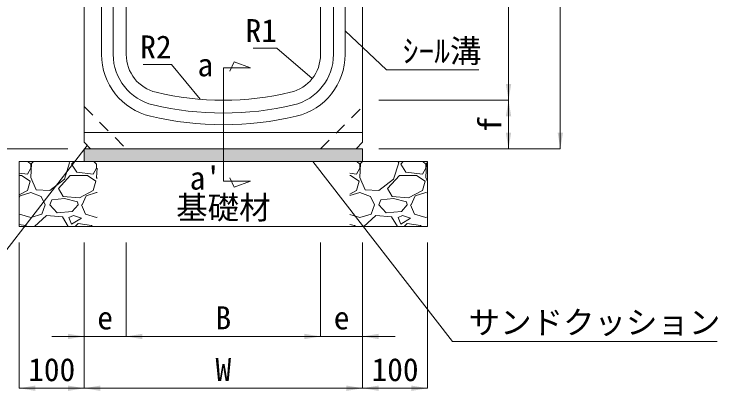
# Model space of a CAD drawing. Units: millimetres at full size, sheet at 1:25. Extents: x 14445 to 39803, y 612 to 10010.
# Drawn here: x 34243 to 35330, y 5577 to 6159 of the extents above; entities that cross this region are included whole.
import ezdxf
from ezdxf.enums import TextEntityAlignment as Align

# ---------------------------------------------------------------- set-up
doc = ezdxf.new("R2010")
doc.units = ezdxf.units.MM
doc.header["$LTSCALE"] = 25
doc.linetypes.add('USER1', pattern=[1.35, 0.75, -0.6])
doc.linetypes.add('USER2', pattern=[28.575, 19.05, -3.175, 3.175, -3.175])
for name, color, linetype, lineweight in [('ハッチング', 7, 'Continuous', 5), ('基礎', 7, 'Continuous', 13), ('寸法線', 7, 'Continuous', 13), ('引出線', 4, 'Continuous', 13), ('本体', 2, 'Continuous', 13), ('目地', 132, 'Continuous', 5)]:
    doc.layers.add(name, color=color, linetype=linetype, lineweight=lineweight)
doc.layers.add('文字', color=7, linetype='Continuous')
doc.styles.add('ＭＳ ゴシック', font='')
doc.styles.get('ＭＳ ゴシック').set_extended_font_data('MS Gothic')

# ---------------------------------------------------------------- blocks, each defined once
blk = doc.blocks.new('filled_arrow')
at = {"color": 0, "linetype": 'Continuous', "lineweight": -2}
blk.add_solid([(7.5, 1.25), (0, 0), (7.5, -1.25)], dxfattribs=at)

msp = doc.modelspace()

# ---------------------------------------------------------------- hatches: boundary and pattern name
at = {"layer": 'ハッチング'}
msp.add_hatch(color=256, dxfattribs=at).paths.add_polyline_path([(34781.37, 5931.17), (34781.37, 5951.17), (34351.37, 5951.17), (34351.37, 5931.17)])

# ---------------------------------------------------------------- linework, layer by layer
for p, q in [((34269.09, 5927.27), (34264.64, 5931.17)), ((34270.11, 5928.29), (34269.09, 5906.95)), ((34269.09, 5921.18), (34269.09, 5927.27)), ((34273.26, 5931.17), (34270.11, 5928.29)), ((34320.91, 5903.91), (34329.04, 5929.31)), ((34329.04, 5929.31), (34327.9, 5931.17)), ((34335.98, 5931.17), (34332.09, 5927.27)), ((34332.09, 5927.27), (34340.21, 5915.08)), ((34370.69, 5927.27), (34366.24, 5931.17)), ((34370.69, 5921.18), (34370.69, 5927.27)), ((34777.09, 5927.27), (34772.64, 5931.17)), ((34778.11, 5928.29), (34777.09, 5906.95)), ((34777.09, 5921.18), (34777.09, 5927.27)), ((34781.26, 5931.17), (34778.11, 5928.29)), ((34828.91, 5903.91), (34837.04, 5929.31)), ((34837.04, 5929.31), (34835.9, 5931.17)), ((34843.98, 5931.17), (34840.09, 5927.27)), ((34840.09, 5927.27), (34848.21, 5915.08)), ((34878.69, 5927.27), (34874.24, 5931.17)), ((34879.71, 5928.29), (34878.69, 5906.95)), ((34878.69, 5921.18), (34878.69, 5927.27)), ((34881.37, 5929.81), (34879.71, 5928.29)), ((34251.37, 5913.55), (34264.01, 5912.03)), ((34264.01, 5912.03), (34269.09, 5921.18)), ((34340.21, 5915.08), (34365.61, 5912.03)), ((34365.61, 5912.03), (34370.69, 5921.18)), ((34371.37, 5921.15), (34370.69, 5906.95)), ((34761.37, 5913.31), (34772.01, 5912.03)), ((34772.01, 5912.03), (34777.09, 5921.18)), ((34848.21, 5915.08), (34873.61, 5912.03)), ((34873.61, 5912.03), (34878.69, 5921.18)), ((34251.37, 5910), (34254.87, 5910)), ((34254.87, 5910), (34268.08, 5900.86)), ((34268.08, 5900.86), (34264.01, 5886.63)), ((34269.09, 5906.95), (34277.22, 5887.65)), ((34298.56, 5886.63), (34320.91, 5903.91)), ((34311.77, 5889.68), (34330.05, 5910)), ((34330.05, 5910), (34356.47, 5910)), ((34356.47, 5910), (34369.68, 5900.86)), ((34369.68, 5900.86), (34365.61, 5886.63)), ((34370.69, 5906.95), (34371.37, 5905.35)), ((34761.37, 5910), (34762.87, 5910)), ((34762.87, 5910), (34776.08, 5900.86)), ((34776.08, 5900.86), (34772.01, 5886.63)), ((34777.09, 5906.95), (34785.22, 5887.65)), ((34806.56, 5886.63), (34828.91, 5903.91)), ((34819.77, 5889.68), (34838.05, 5910)), ((34838.05, 5910), (34864.47, 5910)), ((34864.47, 5910), (34877.68, 5900.86)), ((34877.68, 5900.86), (34873.61, 5886.63)), ((34878.69, 5906.95), (34881.37, 5900.6)), ((34318.88, 5877.49), (34311.77, 5889.68)), ((34826.88, 5877.49), (34819.77, 5889.68)), ((34264.01, 5886.63), (34251.37, 5880.01)), ((34251.37, 5875.08), (34252.84, 5878.51)), ((34252.84, 5878.51), (34269.09, 5883.59)), ((34269.09, 5883.59), (34285.35, 5877.49)), ((34277.22, 5887.65), (34298.56, 5886.63)), ((34365.61, 5886.63), (34344.28, 5875.46)), ((34348.34, 5864.28), (34354.44, 5878.51)), ((34354.44, 5878.51), (34370.69, 5883.59)), ((34370.69, 5883.59), (34371.37, 5883.33)), ((34772.01, 5886.63), (34761.37, 5881.06)), ((34761.37, 5878.67), (34777.09, 5883.59)), ((34777.09, 5883.59), (34793.35, 5877.49)), ((34785.22, 5887.65), (34806.56, 5886.63)), ((34873.61, 5886.63), (34852.28, 5875.46)), ((34856.34, 5864.28), (34862.44, 5878.51)), ((34862.44, 5878.51), (34878.69, 5883.59)), ((34878.69, 5883.59), (34881.37, 5882.58)), ((34285.35, 5877.49), (34291.45, 5864.28)), ((34298.56, 5864.28), (34301.61, 5872.41)), ((34320.91, 5874.44), (34301.61, 5872.41)), ((34344.28, 5875.46), (34318.88, 5877.49)), ((34341.23, 5869.36), (34320.91, 5874.44)), ((34342.25, 5864.28), (34341.23, 5869.36)), ((34793.35, 5877.49), (34799.45, 5864.28)), ((34806.56, 5864.28), (34809.61, 5872.41)), ((34828.91, 5874.44), (34809.61, 5872.41)), ((34852.28, 5875.46), (34826.88, 5877.49)), ((34849.23, 5869.36), (34828.91, 5874.44)), ((34850.25, 5864.28), (34849.23, 5869.36)), ((34286.37, 5850.06), (34291.45, 5864.28)), ((34309.73, 5852.09), (34298.56, 5864.28)), ((34342.25, 5864.28), (34333.1, 5854.12)), ((34347.33, 5864.28), (34353.42, 5850.06)), ((34794.37, 5850.06), (34799.45, 5864.28)), ((34817.73, 5852.09), (34806.56, 5864.28)), ((34850.25, 5864.28), (34841.1, 5854.12)), ((34855.33, 5864.28), (34861.42, 5850.06)), ((34251.37, 5851.11), (34251.82, 5850.06)), ((34251.82, 5850.06), (34269.09, 5844.98)), ((34269.09, 5844.98), (34286.37, 5850.06)), ((34293.48, 5848.03), (34275.02, 5831.17)), ((34317.86, 5845.99), (34293.48, 5848.03)), ((34333.1, 5854.12), (34309.73, 5852.09)), ((34326.92, 5831.17), (34317.86, 5845.99)), ((34335.13, 5848.03), (34328.02, 5844.98)), ((34347.33, 5843.96), (34335.13, 5848.03)), ((34353.42, 5850.06), (34370.69, 5844.98)), ((34370.69, 5844.98), (34371.37, 5845.18)), ((34761.37, 5849.6), (34777.09, 5844.98)), ((34777.09, 5844.98), (34794.37, 5850.06)), ((34801.48, 5848.03), (34783.02, 5831.17)), ((34825.86, 5845.99), (34801.48, 5848.03)), ((34841.1, 5854.12), (34817.73, 5852.09)), ((34834.92, 5831.17), (34825.86, 5845.99)), ((34843.13, 5848.03), (34836.02, 5844.98)), ((34855.33, 5843.96), (34843.13, 5848.03)), ((34861.42, 5850.06), (34878.69, 5844.98)), ((34878.69, 5844.98), (34881.37, 5845.77)), ((34328.02, 5844.98), (34332.09, 5834.82)), ((34332.09, 5834.82), (34347.33, 5843.96)), ((34342.25, 5835.83), (34337.58, 5831.17)), ((34362.57, 5832.79), (34342.25, 5835.83)), ((34836.02, 5844.98), (34840.09, 5834.82)), ((34840.09, 5834.82), (34855.33, 5843.96)), ((34850.25, 5835.83), (34845.58, 5831.17)), ((34870.57, 5832.79), (34850.25, 5835.83)), ((34260.97, 5832.79), (34251.37, 5834.23)), ((34262.81, 5831.17), (34260.97, 5832.79)), ((34364.41, 5831.17), (34362.57, 5832.79)), ((34768.97, 5832.79), (34761.37, 5833.93)), ((34770.81, 5831.17), (34768.97, 5832.79)), ((34872.41, 5831.17), (34870.57, 5832.79))]:
    msp.add_line(p, q, dxfattribs=at)
at = {"layer": '基礎'}
for p, q in [((34351.37, 5951.17), (34351.37, 5931.17)), ((34351.37, 5951.17), (34781.37, 5951.17)), ((34781.37, 5951.17), (34781.37, 5931.17)), ((34251.37, 5931.17), (34881.37, 5931.17)), ((34251.37, 5931.17), (34251.37, 5831.17)), ((34881.37, 5931.17), (34881.37, 5831.17)), ((34251.37, 5831.17), (34881.37, 5831.17))]:
    msp.add_line(p, q, dxfattribs=at)
at = {"layer": '寸法線'}
for p, q in [((35086.51, 5951.17), (35086.51, 6452.36)), ((35006.51, 6026.17), (35006.51, 6326.17)), ((34806.37, 6026.17), (35006.51, 6026.17)), ((34806.37, 6026.17), (35006.51, 6026.17)), ((35006.51, 5951.17), (35006.51, 6026.17)), ((34326.37, 5951.17), (34086.51, 5951.17)), ((34326.37, 5951.17), (34086.51, 5951.17)), ((34326.37, 5951.17), (34166.51, 5951.17)), ((34806.37, 5951.17), (35006.51, 5951.17)), ((34806.37, 5951.17), (35086.51, 5951.17)), ((34251.37, 5806.17), (34251.37, 5581.17)), ((34351.37, 5806.17), (34351.37, 5661.17)), ((34351.37, 5806.17), (34351.37, 5581.17)), ((34351.37, 5806.17), (34351.37, 5581.17)), ((34416.37, 5806.17), (34416.37, 5661.17)), ((34416.37, 5806.17), (34416.37, 5661.17)), ((34716.37, 5806.17), (34716.37, 5661.17)), ((34716.37, 5806.17), (34716.37, 5661.17)), ((34781.37, 5806.17), (34781.37, 5661.17)), ((34781.37, 5806.17), (34781.37, 5581.17)), ((34781.37, 5806.17), (34781.37, 5581.17)), ((34881.37, 5806.17), (34881.37, 5581.17)), ((34301.37, 5661.17), (34466.37, 5661.17)), ((34416.37, 5661.17), (34716.37, 5661.17)), ((34666.37, 5661.17), (34831.37, 5661.17)), ((34351.37, 5581.17), (34251.37, 5581.17)), ((34351.37, 5581.17), (34781.37, 5581.17)), ((34781.37, 5581.17), (34881.37, 5581.17))]:
    msp.add_line(p, q, dxfattribs=at)
at = {"layer": '引出線', "lineweight": 9}
for p, q in [((34583.26, 6085.37), (34576.1, 6071.05)), ((34608.01, 6076.17), (34583.26, 6085.37)), ((34566.37, 6076.17), (34608.01, 6076.17)), ((34566.37, 5901.17), (34608.01, 5901.17)), ((34583.26, 5891.97), (34576.1, 5906.29)), ((34608.01, 5901.17), (34583.26, 5891.97))]:
    msp.add_line(p, q, dxfattribs=at)
at = {"layer": '引出線', "linetype": 'USER2', "lineweight": 9}
msp.add_line((34566.37, 6076.17), (34566.37, 5901.17), dxfattribs=at)
at = {"layer": '引出線'}
for points in [[(34754.37, 6133.39), (34818.28, 6072.79), (34960.72, 6072.79)], [(34703.44, 6059.49), (34649.05, 6106.43), (34612.12, 6106.43)], [(34530.77, 6027.58), (34486.51, 6081.17), (34442.73, 6081.17)], [(34356.37, 5956.17), (34212.7, 5771.02), (34118.42, 5771.02)], [(34704.55, 5931.17), (34920.04, 5653.47), (35328.6, 5653.47)]]:
    msp.add_lwpolyline(points, dxfattribs=at)
at = {"layer": '本体'}
for p, q in [((34781.37, 5961.17), (34781.37, 6402.36)), ((34351.37, 6391.17), (34351.37, 5961.17)), ((34416.37, 6266.17), (34416.37, 6096.7)), ((34716.37, 6096.7), (34716.37, 6266.17)), ((34351.37, 5961.17), (34361.37, 5951.17)), ((34771.37, 5951.17), (34781.37, 5961.17)), ((34361.37, 5951.17), (34771.37, 5951.17))]:
    msp.add_line(p, q, dxfattribs=at)
at = {"layer": '本体', "linetype": 'USER1', "lineweight": 9}
for p, q in [((34351.37, 6016.17), (34416.37, 5951.17)), ((34716.37, 5951.17), (34781.37, 6016.17))]:
    msp.add_line(p, q, dxfattribs=at)
at = {"layer": '本体', "lineweight": 9}
msp.add_line((34351.37, 5976.17), (34781.37, 5976.17), dxfattribs=at)
at = {"layer": '本体'}
for centre, radius, start, end in [((34476.37, 6096.7), 60, 180, 256.65764), ((34656.37, 6096.7), 60, 283.34236, 0), ((34566.37, 6476.17), 450, 256.65764, 283.34236)]:
    msp.add_arc(centre, radius, start, end, dxfattribs=at)
at = {"layer": '目地'}
for p, q in [((34378.37, 6280.17), (34378.37, 6096.7)), ((34396.37, 6280.17), (34396.37, 6096.7)), ((34736.37, 6096.7), (34736.37, 6280.17)), ((34754.37, 6096.7), (34754.37, 6280.17))]:
    msp.add_line(p, q, dxfattribs=at)
for centre, radius, start, end in [((34476.37, 6096.7), 98, 180, 256.65764), ((34476.37, 6096.7), 80, 180, 256.65764), ((34656.37, 6096.7), 80, 283.34236, 0), ((34656.37, 6096.7), 98, 283.34236, 0), ((34566.37, 6476.17), 470, 256.65764, 283.34236), ((34566.37, 6476.17), 488, 256.65764, 283.34236)]:
    msp.add_arc(centre, radius, start, end, dxfattribs=at)

# ---------------------------------------------------------------- block references
at = {"layer": '寸法線', "xscale": 3.33, "yscale": 3.33}
for p, rotation in [((35006.51, 6026.17), 90), ((35006.51, 6026.17), 270), ((35006.51, 5951.17), 90), ((35086.51, 5951.17), 90), ((34351.37, 5661.17), 180), ((34716.37, 5661.17), 180), ((34716.37, 5661.17), 180), ((34351.37, 5581.17), 180), ((34781.37, 5581.17), 180), ((34881.37, 5581.17), 180)]:
    msp.add_blockref('filled_arrow', p, dxfattribs=dict(at, rotation=rotation))
for p in [(34416.37, 5661.17), (34416.37, 5661.17), (34781.37, 5661.17), (34251.37, 5581.17), (34351.37, 5581.17), (34781.37, 5581.17)]:
    msp.add_blockref('filled_arrow', p, dxfattribs=at)
at = {"layer": '引出線', "xscale": 0.133, "yscale": 0.133}
for p, rotation in [((34754.37, 6133.39), 316.5), ((34703.44, 6059.49), 139.2), ((34530.77, 6027.58), 129.6), ((34356.37, 5956.17), 232.2), ((34704.55, 5931.17), 307.8)]:
    msp.add_blockref('filled_arrow', p, dxfattribs=dict(at, rotation=rotation))

# ---------------------------------------------------------------- texts
at = {"layer": '寸法線', "style": 'ＭＳ ゴシック'}
msp.add_text('f', height=35.6, rotation=90, dxfattribs=at).set_placement((34977.76, 5988.67), align=Align.MIDDLE_CENTER)
for s, p in [('B', (34566.37, 5689.92)), ('e', (34383.87, 5689.92)), ('e', (34748.87, 5689.92)), ('100', (34301.37, 5609.92)), ('W', (34566.37, 5609.92)), ('100', (34831.37, 5609.92))]:
    msp.add_text(s, height=35.6, dxfattribs=at).set_placement(p, align=Align.MIDDLE_CENTER)
at = {"layer": '引出線', "style": 'ＭＳ ゴシック'}
for s, p in [('R1', (34649.05, 6151.43)), ('R2', (34486.51, 6126.17))]:
    msp.add_text(s, height=35.6, dxfattribs=at).set_placement(p, align=Align.TOP_RIGHT)
for s, p in [('ｼｰﾙ溝', (34843.28, 6119.88)), ('サンドクッション', (34945.04, 5700.75))]:
    msp.add_text(s, height=35.6, dxfattribs=at).set_placement(p, align=Align.TOP_LEFT)
for s, p in [('a', (34538.57, 6080.87)), ("a'", (34538.57, 5905.87))]:
    msp.add_text(s, height=35.6, dxfattribs=at).set_placement(p, align=Align.MIDDLE_CENTER)
at = {"layer": '文字', "style": 'ＭＳ ゴシック'}
msp.add_text('基礎材', height=35.6, dxfattribs=at).set_placement((34566.37, 5860.27), align=Align.MIDDLE_CENTER)

doc.saveas('drawing.dxf')
